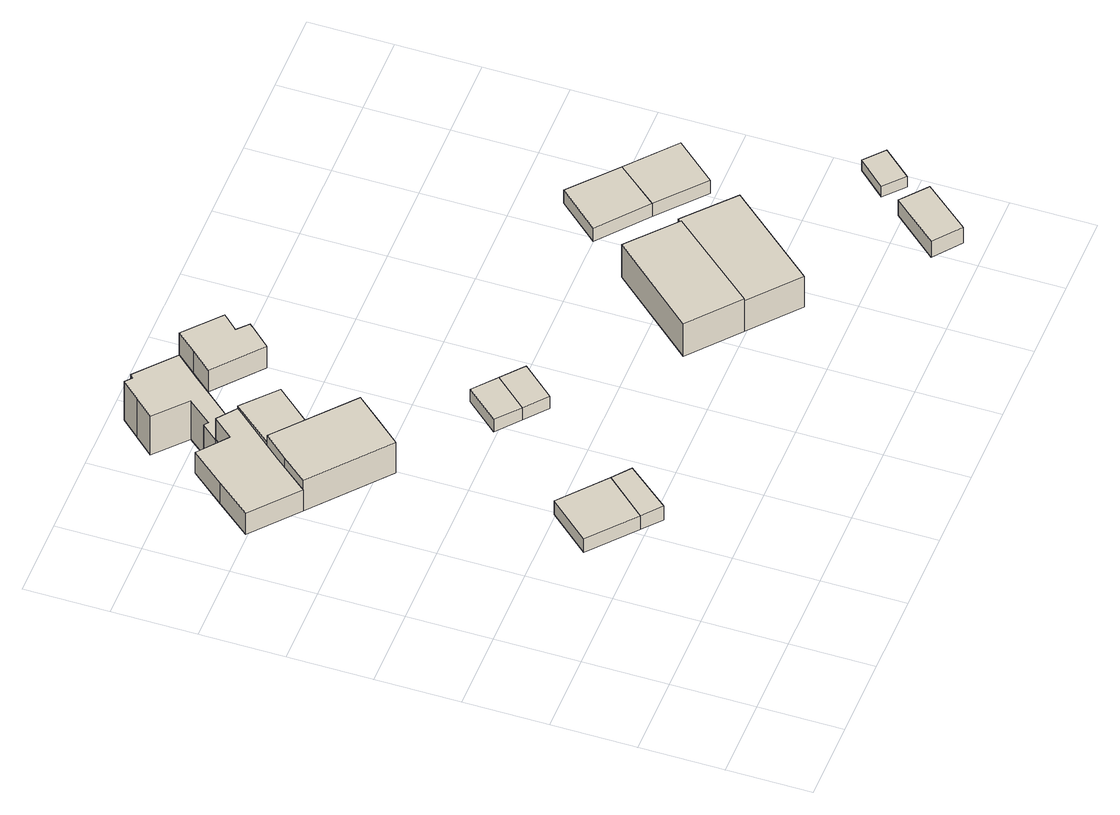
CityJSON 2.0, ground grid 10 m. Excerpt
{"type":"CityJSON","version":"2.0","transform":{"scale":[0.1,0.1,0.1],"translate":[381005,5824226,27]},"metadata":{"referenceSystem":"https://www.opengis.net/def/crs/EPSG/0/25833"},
"CityObjects":{
"building1":{"type":"Building","attributes":{"Gemeindeschluessel":"11000012","BezugspunktDach":"2200","function":"31001_2463","measuredHeight":2.01,"storeysAboveGround":1},"address":[{"country":"Germany","locality":"Berlin","thoroughfareNumber":"1 (1)","thoroughfareName":"Straße X (HOKA IV)"}],"geometry":[{"type":"Solid","lod":"1","boundaries":[[[[0,1,2,3]],[[4,5,6,7]],[[4,7,3,2]],[[5,4,2,1]],[[6,5,1,0]],[[7,6,0,3]]]]}]},
"building2":{"type":"Building","attributes":{"Gemeindeschluessel":"11000012","BezugspunktDach":"2200","function":"31001_2463","measuredHeight":2.02,"storeysAboveGround":1},"address":[{"country":"Germany","locality":"Berlin","thoroughfareNumber":"2 (1)","thoroughfareName":"Straße W (HOKA IV)"}],"geometry":[{"type":"Solid","lod":"1","boundaries":[[[[8,9,1,0]],[[5,10,11,6]],[[5,6,0,1]],[[10,5,1,9]],[[11,10,9,8]],[[6,11,8,0]]]]}]},
"building3":{"type":"Building","attributes":{"Gemeindeschluessel":"11000012","BezugspunktDach":"2200","function":"31001_1010","measuredHeight":4.49,"storeysAboveGround":1},"address":[{"country":"Germany","locality":"Berlin","thoroughfareNumber":"21","thoroughfareName":"Straße R (HOKA IV)"}],"geometry":[{"type":"Solid","lod":"1","boundaries":[[[[12,13,14,15,16,17,18,19]],[[20,21,22,23,24,25,26,27]],[[20,27,19,18]],[[21,20,18,17]],[[22,21,17,16]],[[23,22,16,15]],[[24,23,15,14]],[[25,24,14,13]],[[26,25,13,12]],[[27,26,12,19]]]]}]},
"building4":{"type":"Building","attributes":{"Gemeindeschluessel":"11000012","function":"31001_1010"},"address":[{"country":"Germany","locality":"Berlin","thoroughfareNumber":"23","thoroughfareName":"Straße R (HOKA IV)"}],"children":["building4-1","building4-2"]},
"building4-1":{"type":"BuildingPart","attributes":{"BezugspunktDach":"2200","measuredHeight":6.76,"storeysAboveGround":1},"parents":["building4"],"geometry":[{"type":"Solid","lod":"1","boundaries":[[[[28,29,30,31,32,33]],[[34,35,36,37,38,26]],[[34,26,33,32]],[[35,34,32,31]],[[36,35,31,30],[39,40,41,35]],[[37,36,30,29]],[[38,37,29,28]],[[26,38,28,33]],[[40,39,35,41]]]]}]},
"building4-2":{"type":"BuildingPart","attributes":{"BezugspunktDach":"2200","measuredHeight":4.86,"storeysAboveGround":1},"parents":["building4"],"geometry":[{"type":"Solid","lod":"1","boundaries":[[[[40,42,43,41]],[[24,44,39,35]],[[24,35,41,43]],[[44,24,43,42]],[[39,44,42,40]],[[35,39,40,41]]]]}]},
"building5":{"type":"Building","attributes":{"Gemeindeschluessel":"11000012","BezugspunktDach":"2200","function":"31001_2463","measuredHeight":1.89,"storeysAboveGround":1},"address":[{"country":"Germany","locality":"Berlin","thoroughfareNumber":"23 (1)","thoroughfareName":"Straße R (HOKA IV)"}],"geometry":[{"type":"Solid","lod":"1","boundaries":[[[[45,46,47,48]],[[49,50,51,52]],[[49,52,48,47]],[[50,49,47,46]],[[51,50,46,45]],[[52,51,45,48]]]]}]},
"building6":{"type":"Building","attributes":{"Gemeindeschluessel":"11000012","BezugspunktDach":"2200","function":"31001_1313","measuredHeight":11.71,"storeysAboveGround":1},"address":[{"country":"Germany","locality":"Berlin","thoroughfareNumber":"21 (2)","thoroughfareName":"Straße R (HOKA IV)"}],"geometry":[{"type":"Solid","lod":"1","boundaries":[[[[53,54,55,56,57,58,59,60,61,62,63,64,65]],[[66,67,68,69,70,71,72,73,74,75,76,77,78]],[[66,78,65,64]],[[67,66,64,63]],[[68,67,63,62]],[[69,68,62,61]],[[70,69,61,60]],[[71,70,60,59]],[[72,71,59,58]],[[73,72,58,57]],[[74,73,57,56]],[[75,74,56,55]],[[76,75,55,54]],[[77,76,54,53]],[[78,77,53,65]]]]}]},
"building7":{"type":"Building","attributes":{"Gemeindeschluessel":"11000012","BezugspunktDach":"2200","function":"31001_2463","measuredHeight":1.89,"storeysAboveGround":1},"address":[{"country":"Germany","locality":"Berlin","thoroughfareNumber":"25 (1)","thoroughfareName":"Straße R (HOKA IV)"}],"geometry":[{"type":"Solid","lod":"1","boundaries":[[[[79,80,46,45]],[[50,81,82,51]],[[50,51,45,46]],[[81,50,46,80]],[[82,81,80,79]],[[51,82,79,45]]]]}]},
"building8":{"type":"Building","attributes":{"Gemeindeschluessel":"11000012","BezugspunktDach":"2200","function":"31001_1313","measuredHeight":4.45,"storeysAboveGround":1},"address":[{"country":"Germany","locality":"Berlin","thoroughfareNumber":"23 (2)","thoroughfareName":"Straße R (HOKA IV)"}],"geometry":[{"type":"Solid","lod":"1","boundaries":[[[[83,84,85,86,87,88,89,90]],[[91,92,93,94,95,96,97,98]],[[91,98,90,89]],[[92,91,89,88]],[[93,92,88,87]],[[94,93,87,86]],[[95,94,86,85]],[[96,95,85,84]],[[97,96,84,83]],[[98,97,83,90]]]]}]},
"building9":{"type":"Building","attributes":{"Gemeindeschluessel":"11000012","BezugspunktDach":"2200","function":"31001_1010","measuredHeight":8.29,"storeysAboveGround":1},"address":[{"country":"Germany","locality":"Berlin","thoroughfareNumber":"25","thoroughfareName":"Straße R (HOKA IV)"}],"geometry":[{"type":"Solid","lod":"1","boundaries":[[[[99,100,101,102]],[[103,104,105,106]],[[103,106,102,101]],[[104,103,101,100]],[[105,104,100,99]],[[106,105,99,102]]]]}]},
"building10":{"type":"Building","attributes":{"Gemeindeschluessel":"11000012","BezugspunktDach":"2200","function":"31001_1010","measuredHeight":4.66,"storeysAboveGround":1},"address":[{"country":"Germany","locality":"Berlin","thoroughfareNumber":"27","thoroughfareName":"Straße R (HOKA IV)"}],"geometry":[{"type":"Solid","lod":"1","boundaries":[[[[107,108,109,110,111]],[[104,112,113,114,105]],[[104,105,111,110]],[[112,104,110,109]],[[113,112,109,108]],[[114,113,108,107]],[[105,114,107,111]]]]}]},
"building11":{"type":"Building","attributes":{"Gemeindeschluessel":"11000012","BezugspunktDach":"2200","function":"31001_2463","measuredHeight":2.36,"storeysAboveGround":1},"address":[{"country":"Germany","locality":"Berlin","thoroughfareNumber":"27 (1)","thoroughfareName":"Straße R (HOKA IV)"}],"geometry":[{"type":"Solid","lod":"1","boundaries":[[[[115,116,117,118]],[[119,120,121,122]],[[119,122,118,117]],[[120,119,117,116]],[[121,120,116,115]],[[122,121,115,118]]]]}]},
"building12":{"type":"Building","attributes":{"Gemeindeschluessel":"11000012","BezugspunktDach":"2200","function":"31001_1313","measuredHeight":2,"storeysAboveGround":1},"address":[{"country":"Germany","locality":"Berlin","thoroughfareNumber":"25 (2)","thoroughfareName":"Straße R (HOKA IV)"}],"geometry":[{"type":"Solid","lod":"1","boundaries":[[[[123,124,125,126]],[[127,128,129,130]],[[127,130,126,125]],[[128,127,125,124]],[[129,128,124,123]],[[130,129,123,126]]]]}]},
"building13":{"type":"Building","attributes":{"Gemeindeschluessel":"11000012","BezugspunktDach":"2200","function":"31001_1313","measuredHeight":1.99,"storeysAboveGround":1},"address":[{"country":"Germany","locality":"Berlin","thoroughfareNumber":"27 (2)","thoroughfareName":"Straße R (HOKA IV)"}],"geometry":[{"type":"Solid","lod":"1","boundaries":[[[[131,132,124,123]],[[128,133,134,129]],[[128,129,123,124]],[[133,128,124,132]],[[134,133,132,131]],[[129,134,131,123]]]]}]},
"building14":{"type":"Building","attributes":{"Gemeindeschluessel":"11000012","BezugspunktDach":"2200","function":"31001_1313","measuredHeight":1.59,"storeysAboveGround":1},"address":[{"country":"Germany","locality":"Berlin","thoroughfareNumber":"27 (3)","thoroughfareName":"Straße R (HOKA IV)"}],"geometry":[{"type":"Solid","lod":"1","boundaries":[[[[135,136,137,138]],[[139,140,141,142]],[[139,142,138,137]],[[140,139,137,136]],[[141,140,136,135]],[[142,141,135,138]]]]}]}
},
"vertices":[
[153,188,81],[196,237,81],[143,282,81],[100,233,81],[143,282,60],[196,237,60],[153,188,60],[100,233,60],
[175,169,81],[217,220,81],[217,220,60],[175,169,60],
[57,537,92],[91,578,92],[148,644,92],[126,661,92],[105,637,92],[71,665,92],[37,624,92],[3,583,92],[37,624,60],[71,665,60],[105,637,60],[126,661,60],[148,644,60],[91,578,60],[57,537,60],[3,583,60],
[144,463,107],[169,492,107],[194,521,107],[107,596,107],[82,567,107],[57,537,107],[82,567,60],[107,596,60],[194,521,60],[169,492,60],[144,463,60],[146,562,60],[146,562,96],[107,596,96],
[187,609,96],[148,644,96],[187,609,60],
[264,362,79],[298,401,79],[271,424,79],[237,385,79],[271,424,60],[298,401,60],[264,362,60],[237,385,60],
[148,644,59],[190,693,59],[207,713,59],[232,741,59],[187,780,59],[183,776,59],[175,783,59],[155,761,59],[135,739,59],[172,706,59],[148,677,59],[143,681,59],[126,661,59],[143,681,0],[148,677,0],[172,706,0],[135,739,0],[155,761,0],[175,783,0],[183,776,0],[187,780,0],[232,741,0],[207,713,0],[190,693,0],[148,644,0],[126,661,0],
[290,340,79],[324,379,79],[324,379,60],[290,340,60],
[245,646,93],[266,669,93],[270,674,93],[257,686,93],[274,704,93],[232,741,93],[211,717,93],[190,693,93],[211,717,60],[232,741,60],[274,704,60],[257,686,60],[270,674,60],[266,669,60],[245,646,60],[190,693,60],
[469,183,110],[556,286,110],[501,334,110],[412,232,110],[501,334,60],[556,286,60],[469,183,60],[412,232,60],
[525,135,107],[616,241,107],[560,291,107],[556,286,107],[469,183,107],[560,291,60],[616,241,60],[525,135,60],
[672,7,85],[717,61,85],[687,86,85],[640,32,85],[687,86,61],[717,61,61],[672,7,61],[640,32,61],
[597,334,80],[638,383,80],[584,430,80],[541,381,80],[584,430,60],[638,383,60],[597,334,60],[541,381,60],
[651,287,80],[693,336,80],[693,336,60],[651,287,60],
[731,92,76],[761,126,76],[738,146,76],[708,113,76],[738,146,60],[761,126,60],[731,92,60],[708,113,60]
]}
